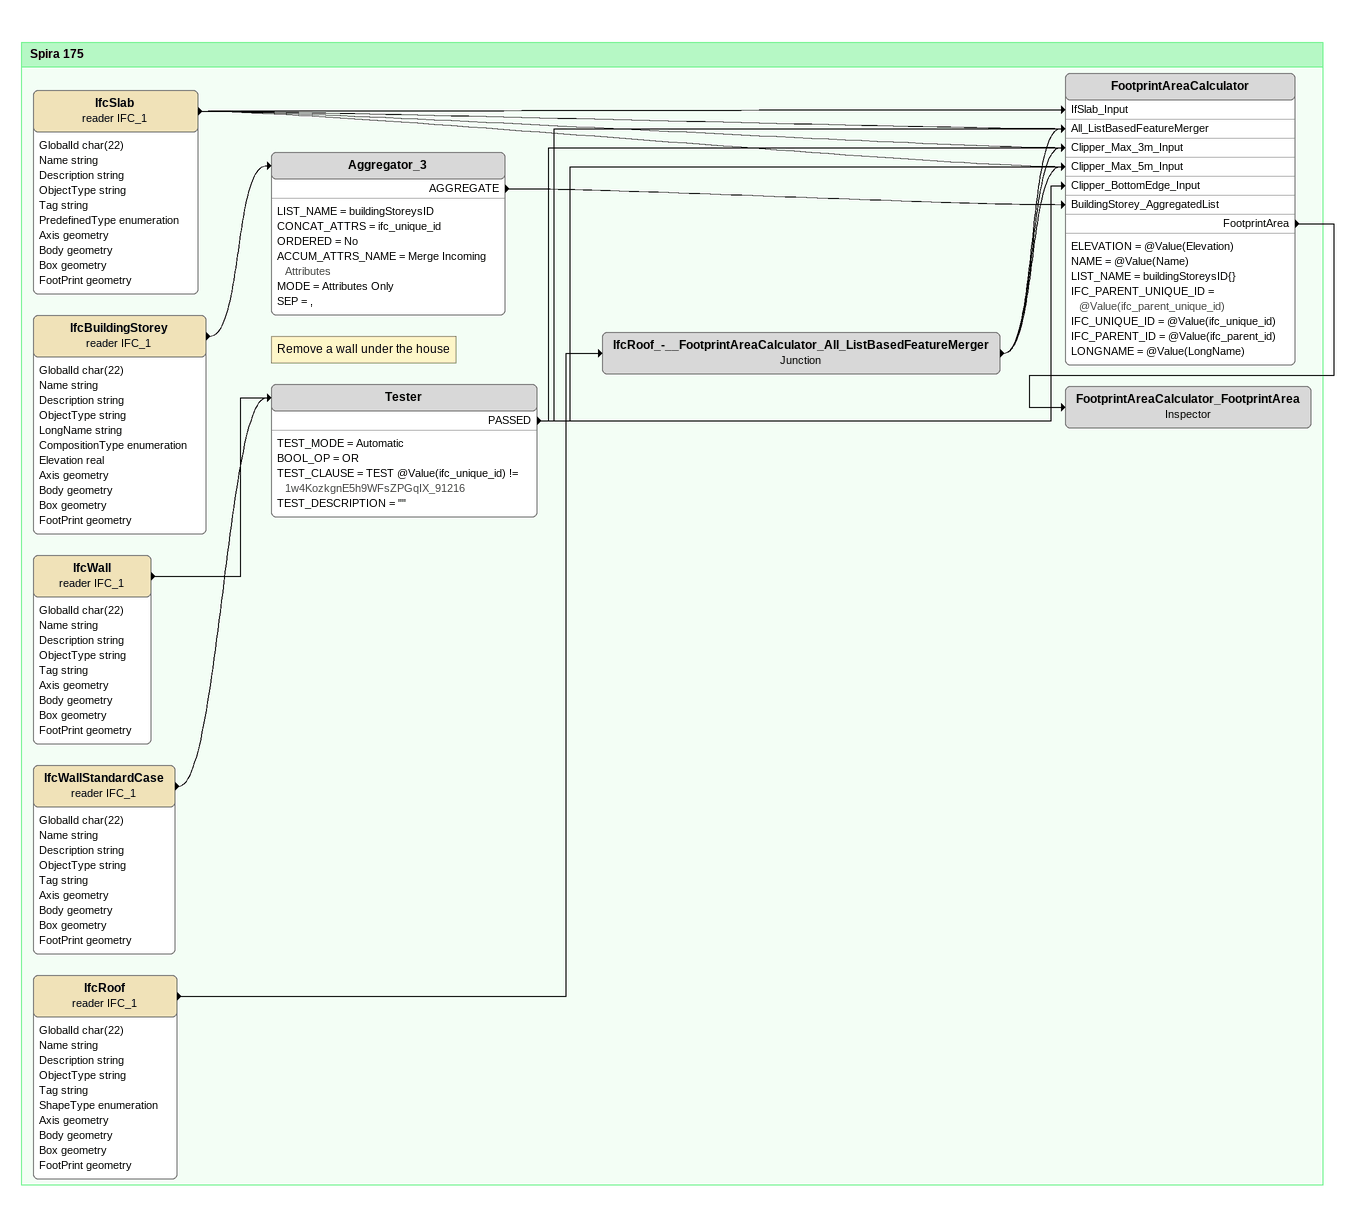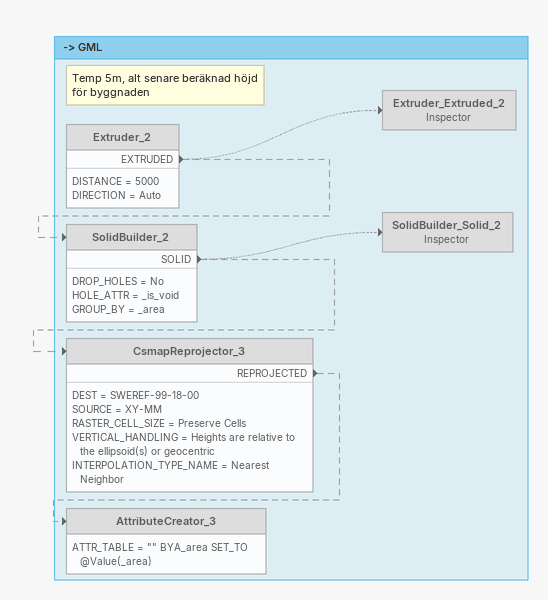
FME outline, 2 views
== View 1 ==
Bookmark: Spira 175
IfcSlab (reader IFC_1)
    attributes: GlobalId char(22), Name string, Description string, ObjectType string, Tag string, PredefinedType enumeration, Axis geometry, Body geometry, Box geometry, FootPrint geometry
    -> FootprintAreaCalculator [IfSlab_Input]
    -> FootprintAreaCalculator [All_ListBasedFeatureMerger]
    -> FootprintAreaCalculator [Clipper_Max_3m_Input]
    -> FootprintAreaCalculator [Clipper_Max_5m_Input]
IfcBuildingStorey (reader IFC_1)
    attributes: GlobalId char(22), Name string, Description string, ObjectType string, LongName string, CompositionType enumeration, Elevation real, Axis geometry, Body geometry, Box geometry, FootPrint geometry
    -> Aggregator_3
Aggregator_3
    LIST_NAME = buildingStoreysID
    CONCAT_ATTRS = ifc_unique_id
    ORDERED = No
    ACCUM_ATTRS_NAME = Merge Incoming Attributes
    MODE = Attributes Only
    SEP = ,
    AGGREGATE -> FootprintAreaCalculator [BuildingStorey_AggregatedList]
IfcWall (reader IFC_1)
    attributes: GlobalId char(22), Name string, Description string, ObjectType string, Tag string, Axis geometry, Body geometry, Box geometry, FootPrint geometry
    -> Tester
IfcWallStandardCase (reader IFC_1)
    attributes: GlobalId char(22), Name string, Description string, ObjectType string, Tag string, Axis geometry, Body geometry, Box geometry, FootPrint geometry
    -> Tester
Note: Remove a wall under the house
Tester
    TEST_MODE = Automatic
    BOOL_OP = OR
    TEST_CLAUSE = TEST @Value(ifc_unique_id) != 1w4KozkgnE5h9WFsZPGqIX_91216
    TEST_DESCRIPTION = ""
    PASSED -> FootprintAreaCalculator [Clipper_BottomEdge_Input]
    PASSED -> FootprintAreaCalculator [Clipper_Max_5m_Input]
    PASSED -> FootprintAreaCalculator [Clipper_Max_3m_Input]
    PASSED -> FootprintAreaCalculator [All_ListBasedFeatureMerger]
IfcRoof (reader IFC_1)
    attributes: GlobalId char(22), Name string, Description string, ObjectType string, Tag string, ShapeType enumeration, Axis geometry, Body geometry, Box geometry, FootPrint geometry
    -> IfcRoof_-__FootprintAreaCalculator_All_ListBasedFeatureMerger
IfcRoof_-__FootprintAreaCalculator_All_ListBasedFeatureMerger: Junction
    -> FootprintAreaCalculator [All_ListBasedFeatureMerger]
    -> FootprintAreaCalculator [Clipper_Max_3m_Input]
    -> FootprintAreaCalculator [Clipper_Max_5m_Input]
FootprintAreaCalculator
    ELEVATION = @Value(Elevation)
    NAME = @Value(Name)
    LIST_NAME = buildingStoreysID{}
    IFC_PARENT_UNIQUE_ID = @Value(ifc_parent_unique_id)
    IFC_UNIQUE_ID = @Value(ifc_unique_id)
    IFC_PARENT_ID = @Value(ifc_parent_id)
    LONGNAME = @Value(LongName)
    FootprintArea -> FootprintAreaCalculator_FootprintArea
FootprintAreaCalculator_FootprintArea: Inspector

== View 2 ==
Bookmark: -> GML
Note: Temp 5m, alt senare beräknad höjd / för byggnaden
Extruder_2 [off]
    DISTANCE = 5000
    DIRECTION = Auto
    EXTRUDED -> Extruder_Extruded_2 [off]
    EXTRUDED -> SolidBuilder_2 [off]
Extruder_Extruded_2: Inspector [off]
SolidBuilder_2 [off]
    DROP_HOLES = No
    HOLE_ATTR = _is_void
    GROUP_BY = _area
    SOLID -> SolidBuilder_Solid_2 [off]
    SOLID -> CsmapReprojector_3 [off]
SolidBuilder_Solid_2: Inspector [off]
CsmapReprojector_3 [off]
    DEST = SWEREF-99-18-00
    SOURCE = XY-MM
    RASTER_CELL_SIZE = Preserve Cells
    VERTICAL_HANDLING = Heights are relative to the ellipsoid(s) or geocentric
    INTERPOLATION_TYPE_NAME = Nearest Neighbor
    REPROJECTED -> AttributeCreator_3 [off]
AttributeCreator_3 [off]
    ATTR_TABLE = "" BYA_area SET_TO @Value(_area)
